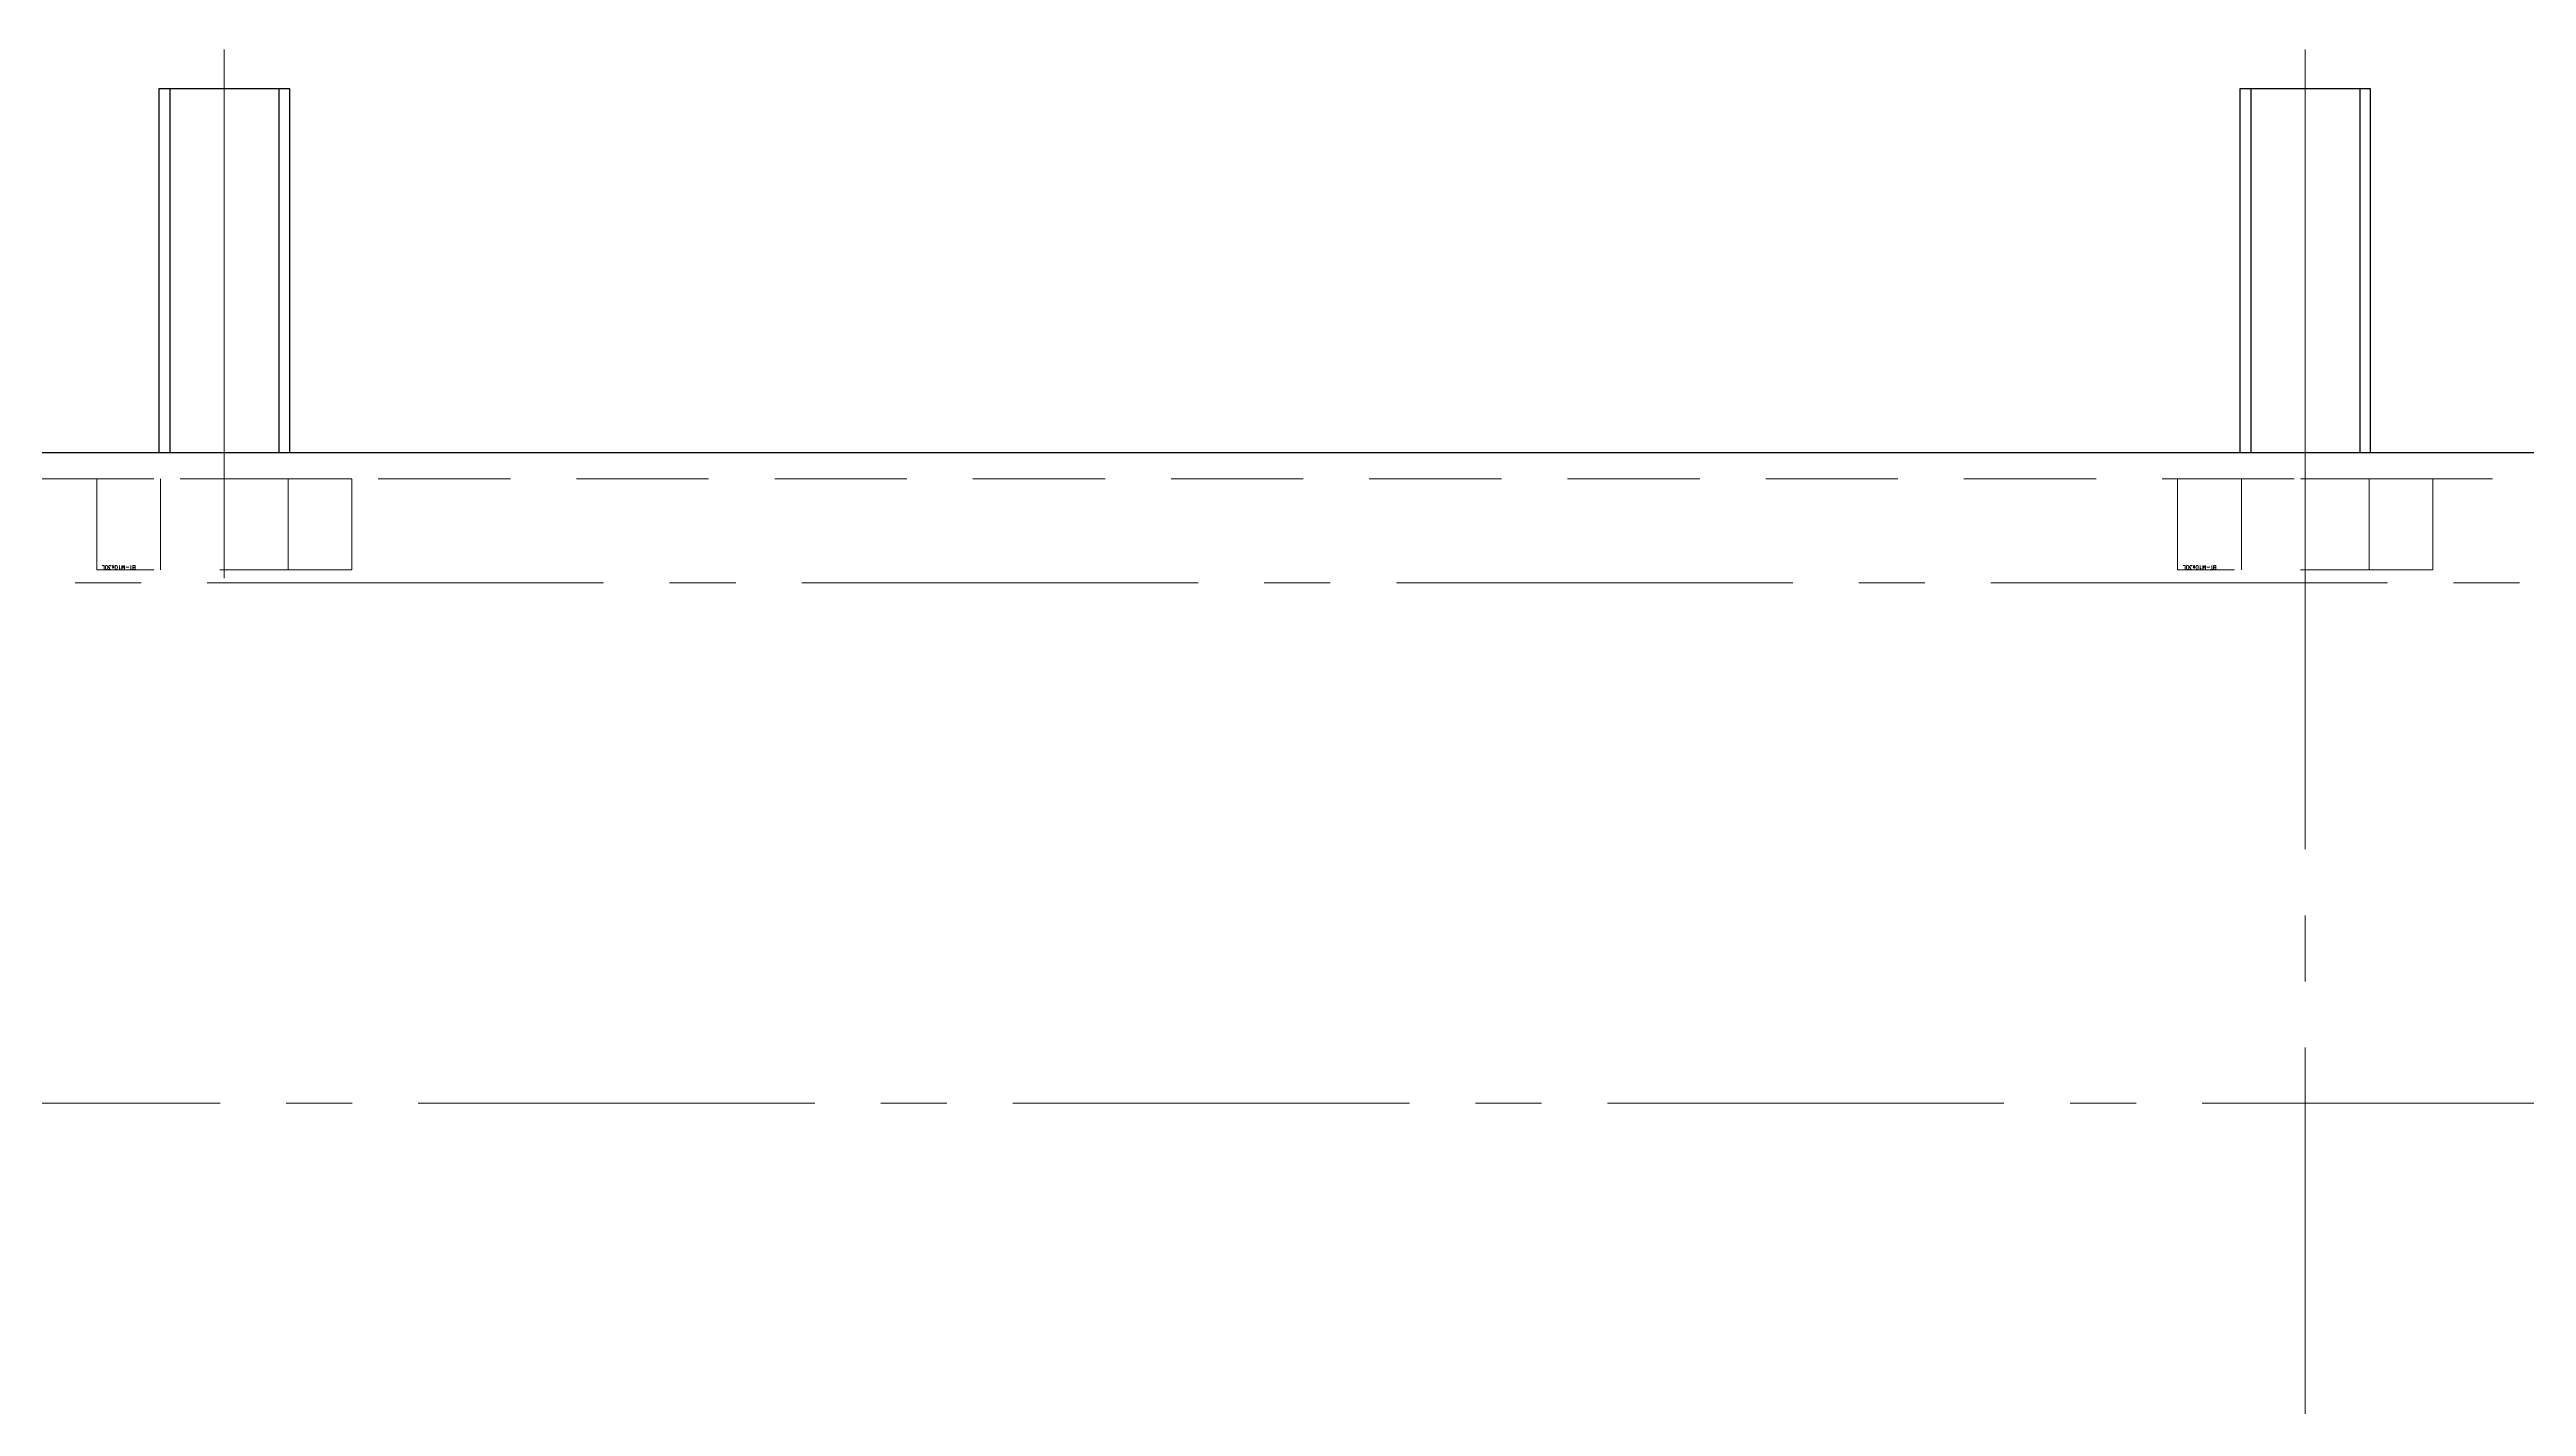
# Model space of a CAD drawing. Header units: millimetres. Extents: x 0 to 3313, y -19 to 2332.
# Drawn here: x 1579.2 to 1769.6, y 1776.2 to 1880.5 of the extents above; entities that cross this region are included whole.
import ezdxf

# ---------------------------------------------------------------- set-up
doc = ezdxf.new("R2010")
doc.units = ezdxf.units.MM
doc.header["$LTSCALE"] = 1.6
doc.linetypes.add('CENTER2', pattern=[28.575, 19.05, -3.175, 3.175, -3.175])
doc.linetypes.add('HIDDEN', pattern=[9.525, 6.35, -3.175])
doc.layers.add('04_HIDDEN', color=2, linetype='HIDDEN', lineweight=13)
doc.layers.add('05_CENTER', color=4, linetype='CENTER2', lineweight=13)
doc.layers.add('10_DRAFT', color=8, linetype='Continuous', lineweight=0, plot=False)
doc.styles.add('KSS_TXT_L', font='txt.shx', dxfattribs={"height": 3, "bigfont": 'extfont2.shx'})

# ---------------------------------------------------------------- blocks, each defined once
blk = doc.blocks.new('A$C742A68D0_1')
at = {"color": 0, "linetype": 'CENTER2'}
blk.add_line((0, -33), (0, 10), dxfattribs=at)
at = {"color": 0}
for p, q in [((-9.81, 7), (9.81, 7)), ((-9.81, 0), (-9.81, 7)), ((-4.91, 0), (-4.91, 7)), ((4.91, 0), (4.91, 7)), ((9.81, 0), (9.81, 7)), ((-9.81, 0), (9.81, 0))]:
    blk.add_line(p, q, dxfattribs=at)
at = {"color": 0, "linetype": 'HIDDEN'}
for p, q in [((-5, -30), (-5, 0)), ((-4.19, -30), (-4.19, 0)), ((4.19, -30), (4.19, 0)), ((5, -30), (5, 0)), ((-5, -30), (5, -30))]:
    blk.add_line(p, q, dxfattribs=at)
at = {"layer": '10_DRAFT', "style": 'KSS_TXT_L'}
blk.add_text('BT-M10x30L', height=0.3, dxfattribs=at).set_placement((6.81, 6.66))

msp = doc.modelspace()

# ---------------------------------------------------------------- linework, layer by layer
for p, q in [((1587.6, 1849.514), (1587.6, 1877.514)), ((1587.6, 1877.514), (1597.6, 1877.514)), ((1588.412, 1877.514), (1588.412, 1849.514)), ((1596.788, 1877.514), (1596.788, 1849.514)), ((1597.6, 1877.514), (1597.6, 1849.514)), ((1747.6, 1849.514), (1747.6, 1877.514)), ((1747.6, 1877.514), (1757.6, 1877.514)), ((1748.412, 1877.514), (1748.412, 1849.514)), ((1756.788, 1877.514), (1756.788, 1849.514)), ((1757.6, 1877.514), (1757.6, 1849.514))]:
    msp.add_line(p, q)
at = {"color": 0}
msp.add_lwpolyline([(2702.6, 1849.514), (802.6, 1849.514)], dxfattribs=at)
at = {"layer": '04_HIDDEN'}
msp.add_line((2757.6, 1847.514), (747.6, 1847.514), dxfattribs=at)
at = {"layer": '05_CENTER'}
for p, q in [((1592.6, 1854.975), (1592.6, 1841.942)), ((1752.6, 1854.975), (1752.6, 1841.942)), ((1752.6, 1849.514), (1752.6, 1749.514)), ((738.837, 1799.514), (2766.363, 1799.514))]:
    msp.add_line(p, q, dxfattribs=at)
msp.add_lwpolyline([(722.6, 1839.514), (2782.6, 1839.514), (2782.6, 1759.514), (722.6, 1759.514)], close=True, dxfattribs=at)

# ---------------------------------------------------------------- block references
at = {"layer": '04_HIDDEN', "rotation": 180}
for p in [(1592.6, 1847.514), (1752.6, 1847.514)]:
    msp.add_blockref('A$C742A68D0_1', p, dxfattribs=at)

doc.saveas('drawing.dxf')
